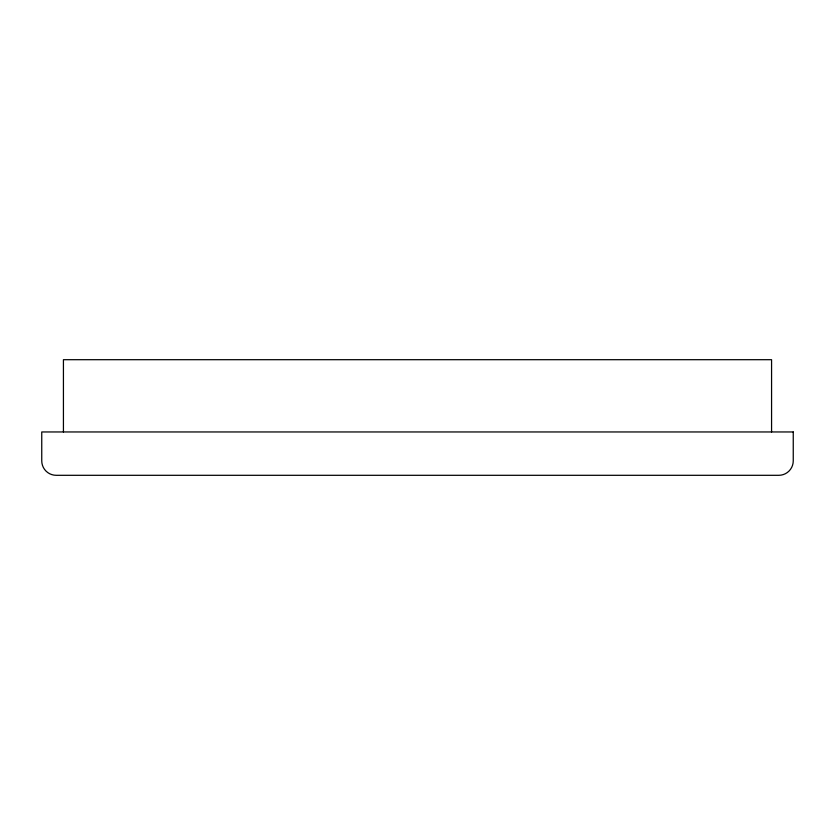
<?xml version="1.0" encoding="UTF-8"?>
<svg xmlns="http://www.w3.org/2000/svg" width="835" height="835" viewBox="0 0 835 835"><rect width="100%" height="100%" fill="white"/><g stroke="black" fill="none" stroke-linecap="round" stroke-linejoin="round"><path stroke-width="1.25" d="M771.571 431.956L771.571 359.697L63.429 359.697L63.429 431.956M793.25 431.956L41.75 431.956L41.75 460.857A14.456 14.456 0 0 0 56.206 475.303L778.794 475.303A14.456 14.456 0 0 0 793.25 460.857L793.25 431.956"/></g></svg>
